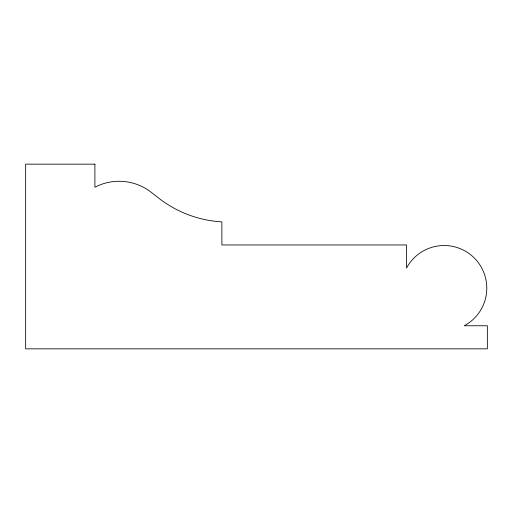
<?xml version="1.0" encoding="UTF-8"?>
<svg xmlns="http://www.w3.org/2000/svg" width="513" height="513" viewBox="0 0 513 513"><rect width="100%" height="100%" fill="white"/><g stroke="black" fill="none" stroke-linecap="round" stroke-linejoin="round"><path stroke-width="0.77" d="M94.905 164.16L25.65 164.16L25.65 348.84L487.35 348.84L487.35 325.755L464.265 325.755A42.637 42.637 0 0 0 474.301 258.007A42.637 42.637 0 0 0 406.553 268.043L406.553 244.957L221.873 244.957L221.873 221.873A113.302 113.302 0 0 1 159.049 198.384L150.995 192.151A52.082 52.082 0 0 0 94.905 187.245L94.905 164.16"/></g></svg>
